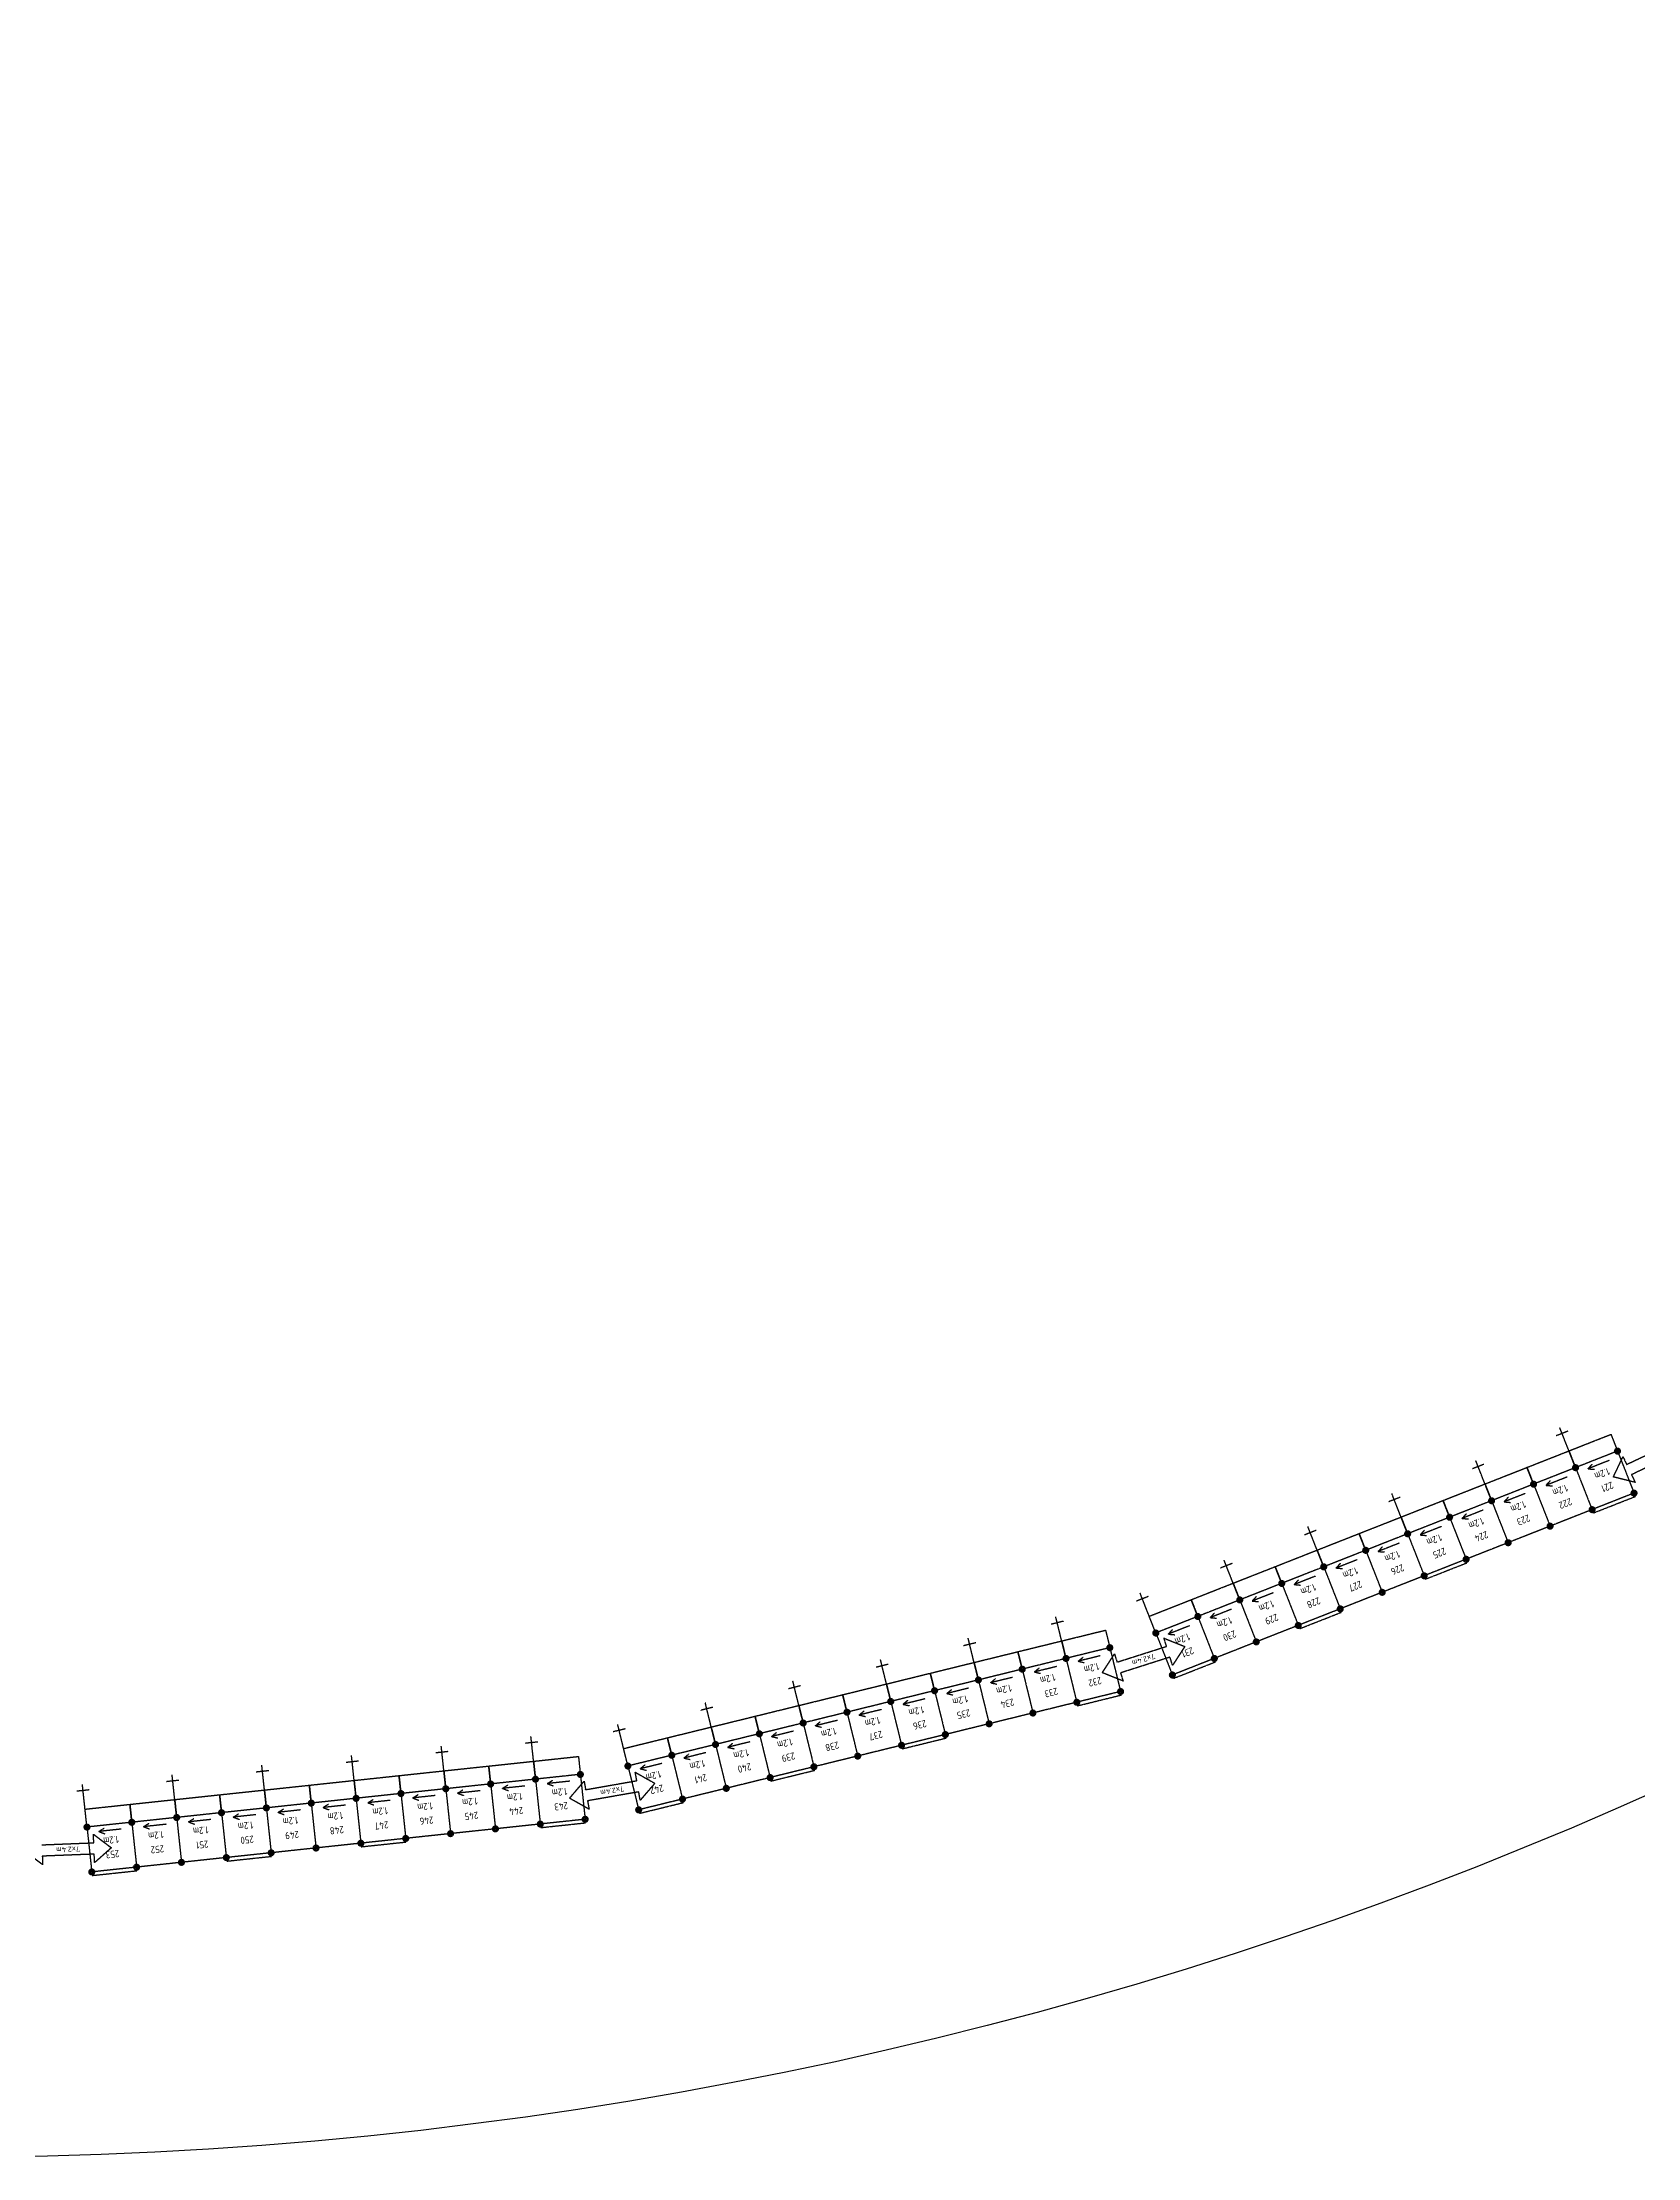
# Model space of a CAD drawing. Header units: millimetres. Extents: x -104667 to 131446, y -104429 to 134339.
# Drawn here: x 16291 to 61209, y -104429 to -44898 of the extents above; entities that cross this region are included whole.
import ezdxf
from ezdxf.enums import TextEntityAlignment as Align

# ---------------------------------------------------------------- set-up
doc = ezdxf.new("R2010")
doc.units = ezdxf.units.MM
doc.linetypes.add('KwikScaf_DASHED', pattern=[3.75, 2.5, -1.25])
doc.linetypes.add('KwikScaf_Line', pattern=[1, 1, 0])
doc.layers.get('0').update_dxf_attribs({"linetype": 'CONTINUOUS'})
doc.layers.add('KwikScaf Schematic', color=7, linetype='CONTINUOUS')
doc.styles.add('KwikScaf ISO', font='isocp.shx')

msp = doc.modelspace()

# ---------------------------------------------------------------- linework, layer by layer
msp.add_circle((13389, 13628), 118057)
at = {"layer": 'KwikScaf Schematic', "color": 1, "linetype": 'KwikScaf_Line'}
for p, q in [((59273, -84537), (59016, -83886)), ((59243, -83985), (58918, -84113)), ((59273, -84537), (60455, -84072)), ((60455, -84072), (60641, -84545)), ((56880, -84916), (56554, -85044)), ((56909, -85468), (56653, -84817)), ((56909, -85468), (58091, -85003)), ((58091, -85003), (59273, -84537)), ((58277, -85475), (58091, -85003)), ((58091, -85003), (58277, -85475)), ((59459, -85010), (58277, -85475)), ((59459, -85010), (59273, -84537)), ((59273, -84537), (59459, -85010)), ((60641, -84545), (59459, -85010)), ((59459, -85010), (59924, -86192)), ((60403, -84809), (59813, -85042)), ((59813, -85042), (59931, -84909)), ((59813, -85042), (59989, -85057)), ((60641, -84545), (61106, -85726)), ((55728, -85933), (56909, -85468)), ((57096, -85941), (56909, -85468)), ((56909, -85468), (57096, -85941)), ((58277, -85475), (57096, -85941)), ((58277, -85475), (58743, -86657)), ((59222, -85274), (58631, -85507)), ((58631, -85507), (58749, -85375)), ((58631, -85507), (58808, -85523)), ((54517, -85846), (54191, -85974)), ((54546, -86399), (54290, -85747)), ((54546, -86399), (55728, -85933)), ((55914, -86406), (55728, -85933)), ((55728, -85933), (55914, -86406)), ((57096, -85941), (55914, -86406)), ((56858, -86205), (56268, -86438)), ((56268, -86438), (56386, -86305)), ((57096, -85941), (57561, -87122)), ((58040, -85740), (57449, -85972)), ((57449, -85972), (57568, -85840)), ((57449, -85972), (57626, -85988)), ((59924, -86192), (58743, -86657)), ((61106, -85726), (59924, -86192)), ((52153, -86777), (51828, -86905)), ((52183, -87329), (51926, -86678)), ((52183, -87329), (53364, -86864)), ((53364, -86864), (54546, -86399)), ((53551, -87337), (53364, -86864)), ((53364, -86864), (53551, -87337)), ((54732, -86871), (53551, -87337)), ((54732, -86871), (54546, -86399)), ((54546, -86399), (54732, -86871)), ((55914, -86406), (54732, -86871)), ((54732, -86871), (55198, -88053)), ((55677, -86670), (55086, -86903)), ((55086, -86903), (55204, -86771)), ((55086, -86903), (55263, -86919)), ((55914, -86406), (56379, -87588)), ((56268, -86438), (56444, -86453)), ((58743, -86657), (57561, -87122)), ((51001, -87795), (52183, -87329)), ((52369, -87802), (52183, -87329)), ((52183, -87329), (52369, -87802)), ((53551, -87337), (52369, -87802)), ((53551, -87337), (54016, -88518)), ((54495, -87136), (53904, -87368)), ((53904, -87368), (54023, -87236)), ((53904, -87368), (54081, -87384)), ((57561, -87122), (56379, -87588)), ((49790, -87708), (49464, -87836)), ((49819, -88260), (49563, -87609)), ((49819, -88260), (51001, -87795)), ((51187, -88267), (51001, -87795)), ((51001, -87795), (51187, -88267)), ((52369, -87802), (51187, -88267)), ((52132, -88066), (51541, -88299)), ((52369, -87802), (52834, -88984)), ((53313, -87601), (52722, -87834)), ((52722, -87834), (52841, -87702)), ((52722, -87834), (52899, -87849)), ((55198, -88053), (54016, -88518)), ((56379, -87588), (55198, -88053)), ((47427, -88638), (47101, -88766)), ((47456, -89191), (47200, -88540)), ((48638, -88725), (49819, -88260)), ((50006, -88733), (49819, -88260)), ((49819, -88260), (50006, -88733)), ((51187, -88267), (50006, -88733)), ((50950, -88532), (50359, -88764)), ((50359, -88764), (50478, -88632)), ((51187, -88267), (51653, -89449)), ((51541, -88299), (51659, -88167)), ((51541, -88299), (51718, -88315)), ((54016, -88518), (52834, -88984)), ((44992, -89886), (44825, -89206)), ((47456, -89191), (48638, -88725)), ((47642, -89663), (47456, -89191)), ((48824, -89198), (47642, -89663)), ((48824, -89198), (48638, -88725)), ((48638, -88725), (48824, -89198)), ((50006, -88733), (48824, -89198)), ((48824, -89198), (49289, -90380)), ((49768, -88997), (49177, -89230)), ((49177, -89230), (49296, -89098)), ((49177, -89230), (49354, -89245)), ((50006, -88733), (50471, -89914)), ((50359, -88764), (50536, -88780)), ((52834, -88984), (51653, -89449)), ((42525, -90491), (42359, -89811)), ((43759, -90188), (44992, -89886)), ((45037, -89334), (44697, -89418)), ((44992, -89886), (46226, -89583)), ((45113, -90379), (44992, -89886)), ((44992, -89886), (45113, -90379)), ((46226, -89583), (46347, -90076)), ((47642, -89663), (48108, -90845)), ((48587, -89462), (47996, -89695)), ((47996, -89695), (48114, -89563)), ((47996, -89695), (48173, -89711)), ((51653, -89449), (50471, -89914)), ((40059, -91097), (39892, -90417)), ((42570, -89940), (42230, -90023)), ((42525, -90491), (43759, -90188)), ((43880, -90682), (43759, -90188)), ((43759, -90188), (43880, -90682)), ((45113, -90379), (43880, -90682)), ((46347, -90076), (45113, -90379)), ((45113, -90379), (45416, -91612)), ((46076, -90306), (45460, -90457)), ((45460, -90457), (45595, -90343)), ((45460, -90457), (45633, -90497)), ((46347, -90076), (46649, -91310)), ((49289, -90380), (48108, -90845)), ((50471, -89914), (49289, -90380)), ((37592, -91702), (37425, -91023)), ((40103, -90545), (39764, -90629)), ((40059, -91097), (41292, -90794)), ((41292, -90794), (42525, -90491)), ((41413, -91287), (41292, -90794)), ((41292, -90794), (41413, -91287)), ((42647, -90985), (41413, -91287)), ((42647, -90985), (42525, -90491)), ((42525, -90491), (42647, -90985)), ((43880, -90682), (42647, -90985)), ((42647, -90985), (42949, -92218)), ((43609, -90912), (42993, -91063)), ((42993, -91063), (43128, -90948)), ((42993, -91063), (43166, -91102)), ((43880, -90682), (44183, -91915)), ((44843, -90609), (44226, -90760)), ((44226, -90760), (44361, -90645)), ((44226, -90760), (44399, -90800)), ((35125, -92308), (34958, -91628)), ((37637, -91151), (37297, -91234)), ((37592, -91702), (38825, -91400)), ((38825, -91400), (40059, -91097)), ((38946, -91893), (38825, -91400)), ((38825, -91400), (38946, -91893)), ((40180, -91590), (38946, -91893)), ((40180, -91590), (40059, -91097)), ((40059, -91097), (40180, -91590)), ((41413, -91287), (40180, -91590)), ((40180, -91590), (40483, -92824)), ((41143, -91517), (40526, -91669)), ((40526, -91669), (40661, -91554)), ((40526, -91669), (40699, -91708)), ((41413, -91287), (41716, -92521)), ((42376, -91214), (41759, -91366)), ((41759, -91366), (41895, -91251)), ((41759, -91366), (41932, -91405)), ((45416, -91612), (44183, -91915)), ((46649, -91310), (45416, -91612)), ((32658, -92914), (32492, -92234)), ((35170, -91756), (34830, -91840)), ((35125, -92308), (36359, -92005)), ((36359, -92005), (37592, -91702)), ((36480, -92499), (36359, -92005)), ((36359, -92005), (36480, -92499)), ((37713, -92196), (36480, -92499)), ((37713, -92196), (37592, -91702)), ((37592, -91702), (37713, -92196)), ((38946, -91893), (37713, -92196)), ((37713, -92196), (38016, -93429)), ((38676, -92123), (38059, -92274)), ((38059, -92274), (38194, -92159)), ((38946, -91893), (39249, -93126)), ((39909, -91820), (39293, -91971)), ((39293, -91971), (39428, -91856)), ((39293, -91971), (39466, -92011)), ((42949, -92218), (41716, -92521)), ((44183, -91915), (42949, -92218)), ((27598, -93541), (27524, -92845)), ((30242, -92731), (29894, -92768)), ((30124, -93272), (30049, -92576)), ((32703, -92362), (32363, -92445)), ((32658, -92914), (33892, -92611)), ((33892, -92611), (35125, -92308)), ((34013, -93104), (33892, -92611)), ((33892, -92611), (34013, -93104)), ((35246, -92801), (34013, -93104)), ((35246, -92801), (35125, -92308)), ((35125, -92308), (35246, -92801)), ((36480, -92499), (35246, -92801)), ((35246, -92801), (35549, -94035)), ((36209, -92728), (35592, -92880)), ((35592, -92880), (35728, -92765)), ((36480, -92499), (36782, -93732)), ((37443, -92426), (36826, -92577)), ((36826, -92577), (36961, -92462)), ((36826, -92577), (36999, -92616)), ((38059, -92274), (38232, -92313)), ((40483, -92824), (39249, -93126)), ((41716, -92521), (40483, -92824)), ((22547, -94081), (22472, -93385)), ((25191, -93270), (24843, -93308)), ((25072, -93811), (24998, -93115)), ((27716, -93001), (27368, -93038)), ((27598, -93541), (28861, -93407)), ((28861, -93407), (30124, -93272)), ((28915, -93912), (28861, -93407)), ((28861, -93407), (28915, -93912)), ((30124, -93272), (31387, -93137)), ((30178, -93777), (30124, -93272)), ((30124, -93272), (30178, -93777)), ((31387, -93137), (31440, -93642)), ((32780, -93407), (32658, -92914)), ((34013, -93104), (32780, -93407)), ((32780, -93407), (33082, -94640)), ((33742, -93334), (33126, -93485)), ((33126, -93485), (33261, -93370)), ((34013, -93104), (34316, -94337)), ((34976, -93031), (34359, -93183)), ((34359, -93183), (34494, -93068)), ((34359, -93183), (34532, -93222)), ((35592, -92880), (35766, -92919)), ((38016, -93429), (36782, -93732)), ((39249, -93126), (38016, -93429)), ((17495, -94620), (17421, -93924)), ((20139, -93810), (19791, -93847)), ((20021, -94350), (19947, -93654)), ((22665, -93540), (22317, -93577)), ((22547, -94081), (23810, -93946)), ((23810, -93946), (25072, -93811)), ((23863, -94451), (23810, -93946)), ((23810, -93946), (23863, -94451)), ((25072, -93811), (26335, -93676)), ((25126, -94316), (25072, -93811)), ((25072, -93811), (25126, -94316)), ((26335, -93676), (27598, -93541)), ((26389, -94181), (26335, -93676)), ((26335, -93676), (26389, -94181)), ((27652, -94047), (26389, -94181)), ((27652, -94047), (27598, -93541)), ((27598, -93541), (27652, -94047)), ((28915, -93912), (27652, -94047)), ((27652, -94047), (27787, -95309)), ((30178, -93777), (28915, -93912)), ((28915, -93912), (29050, -95175)), ((29247, -94036), (29397, -93940)), ((29879, -93969), (29247, -94036)), ((29247, -94036), (29414, -94098)), ((31440, -93642), (30178, -93777)), ((30178, -93777), (30312, -95040)), ((30510, -93901), (30660, -93805)), ((31142, -93834), (30510, -93901)), ((30510, -93901), (30676, -93963)), ((31440, -93642), (31575, -94905)), ((33126, -93485), (33299, -93525)), ((35549, -94035), (34316, -94337)), ((36782, -93732), (35549, -94035)), ((17614, -94079), (17266, -94116)), ((17495, -94620), (18758, -94485)), ((17549, -95125), (17495, -94620)), ((18758, -94485), (20021, -94350)), ((18812, -94990), (18758, -94485)), ((18758, -94485), (18812, -94990)), ((20021, -94350), (21284, -94215)), ((20075, -94855), (20021, -94350)), ((20021, -94350), (20075, -94855)), ((21284, -94215), (22547, -94081)), ((21338, -94720), (21284, -94215)), ((21284, -94215), (21338, -94720)), ((22601, -94586), (21338, -94720)), ((22601, -94586), (22547, -94081)), ((22547, -94081), (22601, -94586)), ((23863, -94451), (22601, -94586)), ((22601, -94586), (22735, -95849)), ((22933, -94710), (23083, -94614)), ((23565, -94642), (22933, -94710)), ((25126, -94316), (23863, -94451)), ((23863, -94451), (23998, -95714)), ((24196, -94575), (24345, -94479)), ((24827, -94508), (24196, -94575)), ((24196, -94575), (24362, -94637)), ((26389, -94181), (25126, -94316)), ((25126, -94316), (25261, -95579)), ((25459, -94440), (25608, -94345)), ((26090, -94373), (25459, -94440)), ((25459, -94440), (25625, -94502)), ((26389, -94181), (26524, -95444)), ((26722, -94306), (26871, -94210)), ((27353, -94238), (26722, -94306)), ((26722, -94306), (26888, -94368)), ((27985, -94171), (28134, -94075)), ((28616, -94103), (27985, -94171)), ((27985, -94171), (28151, -94233)), ((34316, -94337), (33082, -94640)), ((18812, -94990), (17549, -95125)), ((17549, -95125), (17684, -96388)), ((17882, -95249), (18031, -95153)), ((18513, -95182), (17882, -95249)), ((17882, -95249), (18048, -95311)), ((20075, -94855), (18812, -94990)), ((18812, -94990), (18947, -96253)), ((19145, -95114), (19294, -95018)), ((19776, -95047), (19145, -95114)), ((19145, -95114), (19311, -95176)), ((21338, -94720), (20075, -94855)), ((20075, -94855), (20210, -96118)), ((20408, -94979), (20557, -94884)), ((21039, -94912), (20408, -94979)), ((20408, -94979), (20574, -95041)), ((21338, -94720), (21473, -95983)), ((21670, -94845), (21820, -94749)), ((22302, -94777), (21670, -94845)), ((21670, -94845), (21837, -94907)), ((22933, -94710), (23099, -94772)), ((29050, -95175), (27787, -95309)), ((30312, -95040), (29050, -95175)), ((31575, -94905), (30312, -95040)), ((23998, -95714), (22735, -95849)), ((25261, -95579), (23998, -95714)), ((26524, -95444), (25261, -95579)), ((27787, -95309), (26524, -95444)), ((18947, -96253), (17684, -96388)), ((20210, -96118), (18947, -96253)), ((21473, -95983), (20210, -96118)), ((22735, -95849), (21473, -95983))]:
    msp.add_line(p, q, dxfattribs=at)
at = {"layer": 'KwikScaf Schematic', "color": 3, "linetype": 'KwikScaf_Line'}
for p, q in [((60897, -84919), (62219, -84293)), ((60524, -85273), (60794, -84703)), ((60794, -84703), (60897, -84919)), ((62356, -84582), (61034, -85209)), ((61137, -85425), (60524, -85273)), ((61034, -85209), (61137, -85425)), ((47944, -90038), (47872, -89809)), ((47872, -89809), (48458, -90042)), ((46134, -90782), (46478, -90253)), ((46478, -90253), (46550, -90482)), ((46550, -90482), (47944, -90038)), ((48041, -90343), (46647, -90787)), ((48114, -90572), (48041, -90343)), ((48458, -90042), (48114, -90572)), ((46720, -91015), (46134, -90782)), ((46647, -90787), (46720, -91015)), ((31135, -94313), (31546, -93835)), ((31546, -93835), (31588, -94072)), ((31588, -94072), (33029, -93818)), ((33029, -93818), (32987, -93582)), ((32987, -93582), (33537, -93892)), ((33537, -93892), (33126, -94370)), ((31685, -94623), (31135, -94313)), ((33084, -94134), (31643, -94387)), ((31643, -94387), (31685, -94623)), ((33126, -94370), (33084, -94134)), ((16301, -96183), (15798, -95803)), ((16279, -95624), (17741, -95566)), ((17741, -95566), (17732, -95326)), ((17732, -95326), (18235, -95707)), ((18235, -95707), (17763, -96126)), ((17754, -95886), (16292, -95943)), ((16292, -95943), (16301, -96183)), ((17763, -96126), (17754, -95886))]:
    msp.add_line(p, q, dxfattribs=at)
at = {"layer": 'KwikScaf Schematic', "color": 1, "linetype": 'KwikScaf_DASHED'}
for p, q in [((59961, -86285), (61143, -85820)), ((55234, -88146), (56416, -87681)), ((51689, -89542), (52871, -89077)), ((48144, -90938), (49326, -90473)), ((45440, -91710), (46673, -91407)), ((40506, -92921), (41740, -92618)), ((36806, -93829), (38040, -93526)), ((33106, -94737), (34340, -94435)), ((30323, -95139), (31586, -95005)), ((25272, -95678), (26535, -95544)), ((17695, -96487), (18958, -96352)), ((21483, -96083), (22746, -95948))]:
    msp.add_line(p, q, dxfattribs=at)
at = {"layer": 'KwikScaf Schematic', "color": 1, "linetype": 'KwikScaf_Line', "const_width": 100}
for points in [[(60659, -84591, -0.198912), (60621, -84591, -0.198912), (60594, -84563, -0.198912), (60595, -84525, -0.198912), (60622, -84498, -0.198912), (60661, -84499, -0.198912), (60687, -84526, -0.198912), (60686, -84565, -0.198912)], [(59477, -85057, -0.198912), (59439, -85056, -0.198912), (59412, -85028, -0.198912), (59413, -84990, -0.198912), (59441, -84964, -0.198912), (59479, -84964, -0.198912), (59505, -84992, -0.198912), (59505, -85030, -0.198912)], [(59477, -85057, -0.198912), (59439, -85056, -0.198912), (59412, -85028, -0.198912), (59413, -84990, -0.198912), (59441, -84964, -0.198912), (59479, -84964, -0.198912), (59505, -84992, -0.198912), (59505, -85030, -0.198912)], [(58296, -85522, -0.198912), (58257, -85521, -0.198912), (58231, -85494, -0.198912), (58231, -85456, -0.198912), (58259, -85429, -0.198912), (58297, -85430, -0.198912), (58324, -85457, -0.198912), (58323, -85495, -0.198912)], [(58296, -85522, -0.198912), (58257, -85521, -0.198912), (58231, -85494, -0.198912), (58231, -85456, -0.198912), (58259, -85429, -0.198912), (58297, -85430, -0.198912), (58324, -85457, -0.198912), (58323, -85495, -0.198912)], [(61124, -85773, -0.198912), (61086, -85772, -0.198912), (61059, -85745, -0.198912), (61060, -85707, -0.198912), (61088, -85680, -0.198912), (61126, -85681, -0.198912), (61153, -85708, -0.198912), (61152, -85746, -0.198912)], [(55932, -86453, -0.198912), (55894, -86452, -0.198912), (55867, -86424, -0.198912), (55868, -86386, -0.198912), (55896, -86360, -0.198912), (55934, -86360, -0.198912), (55960, -86388, -0.198912), (55960, -86426, -0.198912)], [(55932, -86453, -0.198912), (55894, -86452, -0.198912), (55867, -86424, -0.198912), (55868, -86386, -0.198912), (55896, -86360, -0.198912), (55934, -86360, -0.198912), (55960, -86388, -0.198912), (55960, -86426, -0.198912)], [(57114, -85987, -0.198912), (57076, -85987, -0.198912), (57049, -85959, -0.198912), (57050, -85921, -0.198912), (57077, -85894, -0.198912), (57116, -85895, -0.198912), (57142, -85922, -0.198912), (57141, -85961, -0.198912)], [(57114, -85987, -0.198912), (57076, -85987, -0.198912), (57049, -85959, -0.198912), (57050, -85921, -0.198912), (57077, -85894, -0.198912), (57116, -85895, -0.198912), (57142, -85922, -0.198912), (57141, -85961, -0.198912)], [(59943, -86238, -0.198912), (59904, -86238, -0.198912), (59878, -86210, -0.198912), (59878, -86172, -0.198912), (59906, -86145, -0.198912), (59944, -86146, -0.198912), (59971, -86173, -0.198912), (59970, -86212, -0.198912)], [(59943, -86238, -0.198912), (59904, -86238, -0.198912), (59878, -86210, -0.198912), (59878, -86172, -0.198912), (59906, -86145, -0.198912), (59944, -86146, -0.198912), (59971, -86173, -0.198912), (59970, -86212, -0.198912)], [(54751, -86918, -0.198912), (54712, -86917, -0.198912), (54686, -86890, -0.198912), (54686, -86852, -0.198912), (54714, -86825, -0.198912), (54752, -86826, -0.198912), (54779, -86853, -0.198912), (54778, -86891, -0.198912)], [(54751, -86918, -0.198912), (54712, -86917, -0.198912), (54686, -86890, -0.198912), (54686, -86852, -0.198912), (54714, -86825, -0.198912), (54752, -86826, -0.198912), (54779, -86853, -0.198912), (54778, -86891, -0.198912)], [(58761, -86704, -0.198912), (58723, -86703, -0.198912), (58696, -86675, -0.198912), (58697, -86637, -0.198912), (58724, -86611, -0.198912), (58763, -86611, -0.198912), (58789, -86639, -0.198912), (58788, -86677, -0.198912)], [(58761, -86704, -0.198912), (58723, -86703, -0.198912), (58696, -86675, -0.198912), (58697, -86637, -0.198912), (58724, -86611, -0.198912), (58763, -86611, -0.198912), (58789, -86639, -0.198912), (58788, -86677, -0.198912)], [(53569, -87383, -0.198912), (53531, -87383, -0.198912), (53504, -87355, -0.198912), (53505, -87317, -0.198912), (53532, -87290, -0.198912), (53571, -87291, -0.198912), (53597, -87318, -0.198912), (53596, -87357, -0.198912)], [(53569, -87383, -0.198912), (53531, -87383, -0.198912), (53504, -87355, -0.198912), (53505, -87317, -0.198912), (53532, -87290, -0.198912), (53571, -87291, -0.198912), (53597, -87318, -0.198912), (53596, -87357, -0.198912)], [(56398, -87634, -0.198912), (56359, -87634, -0.198912), (56333, -87606, -0.198912), (56333, -87568, -0.198912), (56361, -87541, -0.198912), (56399, -87542, -0.198912), (56426, -87569, -0.198912), (56425, -87608, -0.198912)], [(56398, -87634, -0.198912), (56359, -87634, -0.198912), (56333, -87606, -0.198912), (56333, -87568, -0.198912), (56361, -87541, -0.198912), (56399, -87542, -0.198912), (56426, -87569, -0.198912), (56425, -87608, -0.198912)], [(57579, -87169, -0.198912), (57541, -87168, -0.198912), (57514, -87141, -0.198912), (57515, -87103, -0.198912), (57543, -87076, -0.198912), (57581, -87077, -0.198912), (57607, -87104, -0.198912), (57607, -87142, -0.198912)], [(57579, -87169, -0.198912), (57541, -87168, -0.198912), (57514, -87141, -0.198912), (57515, -87103, -0.198912), (57543, -87076, -0.198912), (57581, -87077, -0.198912), (57607, -87104, -0.198912), (57607, -87142, -0.198912)], [(52387, -87849, -0.198912), (52349, -87848, -0.198912), (52322, -87820, -0.198912), (52323, -87782, -0.198912), (52351, -87756, -0.198912), (52389, -87756, -0.198912), (52415, -87784, -0.198912), (52415, -87822, -0.198912)], [(52387, -87849, -0.198912), (52349, -87848, -0.198912), (52322, -87820, -0.198912), (52323, -87782, -0.198912), (52351, -87756, -0.198912), (52389, -87756, -0.198912), (52415, -87784, -0.198912), (52415, -87822, -0.198912)], [(55216, -88100, -0.198912), (55178, -88099, -0.198912), (55151, -88071, -0.198912), (55152, -88033, -0.198912), (55179, -88007, -0.198912), (55218, -88007, -0.198912), (55244, -88035, -0.198912), (55243, -88073, -0.198912)], [(55216, -88100, -0.198912), (55178, -88099, -0.198912), (55151, -88071, -0.198912), (55152, -88033, -0.198912), (55179, -88007, -0.198912), (55218, -88007, -0.198912), (55244, -88035, -0.198912), (55243, -88073, -0.198912)], [(50024, -88779, -0.198912), (49986, -88779, -0.198912), (49959, -88751, -0.198912), (49960, -88713, -0.198912), (49987, -88686, -0.198912), (50025, -88687, -0.198912), (50052, -88715, -0.198912), (50051, -88753, -0.198912)], [(50024, -88779, -0.198912), (49986, -88779, -0.198912), (49959, -88751, -0.198912), (49960, -88713, -0.198912), (49987, -88686, -0.198912), (50025, -88687, -0.198912), (50052, -88715, -0.198912), (50051, -88753, -0.198912)], [(51206, -88314, -0.198912), (51167, -88313, -0.198912), (51141, -88286, -0.198912), (51141, -88248, -0.198912), (51169, -88221, -0.198912), (51207, -88222, -0.198912), (51234, -88249, -0.198912), (51233, -88287, -0.198912)], [(51206, -88314, -0.198912), (51167, -88313, -0.198912), (51141, -88286, -0.198912), (51141, -88248, -0.198912), (51169, -88221, -0.198912), (51207, -88222, -0.198912), (51234, -88249, -0.198912), (51233, -88287, -0.198912)], [(54034, -88565, -0.198912), (53996, -88564, -0.198912), (53969, -88537, -0.198912), (53970, -88499, -0.198912), (53998, -88472, -0.198912), (54036, -88473, -0.198912), (54062, -88500, -0.198912), (54062, -88538, -0.198912)], [(54034, -88565, -0.198912), (53996, -88564, -0.198912), (53969, -88537, -0.198912), (53970, -88499, -0.198912), (53998, -88472, -0.198912), (54036, -88473, -0.198912), (54062, -88500, -0.198912), (54062, -88538, -0.198912)], [(48842, -89245, -0.198912), (48804, -89244, -0.198912), (48777, -89216, -0.198912), (48778, -89178, -0.198912), (48806, -89152, -0.198912), (48844, -89152, -0.198912), (48870, -89180, -0.198912), (48870, -89218, -0.198912)], [(48842, -89245, -0.198912), (48804, -89244, -0.198912), (48777, -89216, -0.198912), (48778, -89178, -0.198912), (48806, -89152, -0.198912), (48844, -89152, -0.198912), (48870, -89180, -0.198912), (48870, -89218, -0.198912)], [(52853, -89030, -0.198912), (52814, -89030, -0.198912), (52788, -89002, -0.198912), (52788, -88964, -0.198912), (52816, -88937, -0.198912), (52854, -88938, -0.198912), (52881, -88966, -0.198912), (52880, -89004, -0.198912)], [(52853, -89030, -0.198912), (52814, -89030, -0.198912), (52788, -89002, -0.198912), (52788, -88964, -0.198912), (52816, -88937, -0.198912), (52854, -88938, -0.198912), (52881, -88966, -0.198912), (52880, -89004, -0.198912)], [(47661, -89710, -0.198912), (47622, -89709, -0.198912), (47596, -89682, -0.198912), (47596, -89644, -0.198912), (47624, -89617, -0.198912), (47662, -89618, -0.198912), (47689, -89645, -0.198912), (47688, -89683, -0.198912)], [(50489, -89961, -0.198912), (50451, -89960, -0.198912), (50424, -89933, -0.198912), (50425, -89895, -0.198912), (50453, -89868, -0.198912), (50491, -89869, -0.198912), (50517, -89896, -0.198912), (50517, -89934, -0.198912)], [(50489, -89961, -0.198912), (50451, -89960, -0.198912), (50424, -89933, -0.198912), (50425, -89895, -0.198912), (50453, -89868, -0.198912), (50491, -89869, -0.198912), (50517, -89896, -0.198912), (50517, -89934, -0.198912)], [(51671, -89496, -0.198912), (51633, -89495, -0.198912), (51606, -89467, -0.198912), (51607, -89429, -0.198912), (51634, -89403, -0.198912), (51672, -89403, -0.198912), (51699, -89431, -0.198912), (51698, -89469, -0.198912)], [(51671, -89496, -0.198912), (51633, -89495, -0.198912), (51606, -89467, -0.198912), (51607, -89429, -0.198912), (51634, -89403, -0.198912), (51672, -89403, -0.198912), (51699, -89431, -0.198912), (51698, -89469, -0.198912)], [(45125, -90428, -0.198912), (45087, -90422, -0.198912), (45065, -90391, -0.198912), (45071, -90353, -0.198912), (45101, -90330, -0.198912), (45139, -90336, -0.198912), (45162, -90367, -0.198912), (45156, -90405, -0.198912)], [(45125, -90428, -0.198912), (45087, -90422, -0.198912), (45065, -90391, -0.198912), (45071, -90353, -0.198912), (45101, -90330, -0.198912), (45139, -90336, -0.198912), (45162, -90367, -0.198912), (45156, -90405, -0.198912)], [(46359, -90125, -0.198912), (46321, -90119, -0.198912), (46298, -90088, -0.198912), (46304, -90050, -0.198912), (46335, -90028, -0.198912), (46373, -90033, -0.198912), (46395, -90064, -0.198912), (46389, -90102, -0.198912)], [(49308, -90426, -0.198912), (49269, -90426, -0.198912), (49243, -90398, -0.198912), (49243, -90360, -0.198912), (49271, -90333, -0.198912), (49309, -90334, -0.198912), (49336, -90362, -0.198912), (49335, -90400, -0.198912)], [(49308, -90426, -0.198912), (49269, -90426, -0.198912), (49243, -90398, -0.198912), (49243, -90360, -0.198912), (49271, -90333, -0.198912), (49309, -90334, -0.198912), (49336, -90362, -0.198912), (49335, -90400, -0.198912)], [(42658, -91033, -0.198912), (42621, -91027, -0.198912), (42598, -90997, -0.198912), (42604, -90959, -0.198912), (42635, -90936, -0.198912), (42672, -90942, -0.198912), (42695, -90973, -0.198912), (42689, -91010, -0.198912)], [(42658, -91033, -0.198912), (42621, -91027, -0.198912), (42598, -90997, -0.198912), (42604, -90959, -0.198912), (42635, -90936, -0.198912), (42672, -90942, -0.198912), (42695, -90973, -0.198912), (42689, -91010, -0.198912)], [(43892, -90730, -0.198912), (43854, -90725, -0.198912), (43831, -90694, -0.198912), (43837, -90656, -0.198912), (43868, -90633, -0.198912), (43906, -90639, -0.198912), (43929, -90670, -0.198912), (43923, -90708, -0.198912)], [(43892, -90730, -0.198912), (43854, -90725, -0.198912), (43831, -90694, -0.198912), (43837, -90656, -0.198912), (43868, -90633, -0.198912), (43906, -90639, -0.198912), (43929, -90670, -0.198912), (43923, -90708, -0.198912)], [(48126, -90892, -0.198912), (48088, -90891, -0.198912), (48061, -90863, -0.198912), (48062, -90825, -0.198912), (48089, -90799, -0.198912), (48127, -90799, -0.198912), (48154, -90827, -0.198912), (48153, -90865, -0.198912)], [(40192, -91639, -0.198912), (40154, -91633, -0.198912), (40131, -91602, -0.198912), (40137, -91564, -0.198912), (40168, -91542, -0.198912), (40206, -91547, -0.198912), (40228, -91578, -0.198912), (40223, -91616, -0.198912)], [(40192, -91639, -0.198912), (40154, -91633, -0.198912), (40131, -91602, -0.198912), (40137, -91564, -0.198912), (40168, -91542, -0.198912), (40206, -91547, -0.198912), (40228, -91578, -0.198912), (40223, -91616, -0.198912)], [(41425, -91336, -0.198912), (41387, -91330, -0.198912), (41365, -91299, -0.198912), (41370, -91261, -0.198912), (41401, -91239, -0.198912), (41439, -91245, -0.198912), (41462, -91275, -0.198912), (41456, -91313, -0.198912)], [(41425, -91336, -0.198912), (41387, -91330, -0.198912), (41365, -91299, -0.198912), (41370, -91261, -0.198912), (41401, -91239, -0.198912), (41439, -91245, -0.198912), (41462, -91275, -0.198912), (41456, -91313, -0.198912)], [(45428, -91661, -0.198912), (45390, -91655, -0.198912), (45368, -91624, -0.198912), (45373, -91586, -0.198912), (45404, -91564, -0.198912), (45442, -91570, -0.198912), (45465, -91600, -0.198912), (45459, -91638, -0.198912)], [(45428, -91661, -0.198912), (45390, -91655, -0.198912), (45368, -91624, -0.198912), (45373, -91586, -0.198912), (45404, -91564, -0.198912), (45442, -91570, -0.198912), (45465, -91600, -0.198912), (45459, -91638, -0.198912)], [(46661, -91358, -0.198912), (46624, -91352, -0.198912), (46601, -91322, -0.198912), (46607, -91284, -0.198912), (46638, -91261, -0.198912), (46675, -91267, -0.198912), (46698, -91298, -0.198912), (46692, -91336, -0.198912)], [(37725, -92244, -0.198912), (37687, -92238, -0.198912), (37664, -92208, -0.198912), (37670, -92170, -0.198912), (37701, -92147, -0.198912), (37739, -92153, -0.198912), (37762, -92184, -0.198912), (37756, -92222, -0.198912)], [(37725, -92244, -0.198912), (37687, -92238, -0.198912), (37664, -92208, -0.198912), (37670, -92170, -0.198912), (37701, -92147, -0.198912), (37739, -92153, -0.198912), (37762, -92184, -0.198912), (37756, -92222, -0.198912)], [(38958, -91942, -0.198912), (38921, -91936, -0.198912), (38898, -91905, -0.198912), (38904, -91867, -0.198912), (38935, -91844, -0.198912), (38972, -91850, -0.198912), (38995, -91881, -0.198912), (38989, -91919, -0.198912)], [(38958, -91942, -0.198912), (38921, -91936, -0.198912), (38898, -91905, -0.198912), (38904, -91867, -0.198912), (38935, -91844, -0.198912), (38972, -91850, -0.198912), (38995, -91881, -0.198912), (38989, -91919, -0.198912)], [(42961, -92267, -0.198912), (42923, -92261, -0.198912), (42901, -92230, -0.198912), (42907, -92192, -0.198912), (42937, -92169, -0.198912), (42975, -92175, -0.198912), (42998, -92206, -0.198912), (42992, -92244, -0.198912)], [(42961, -92267, -0.198912), (42923, -92261, -0.198912), (42901, -92230, -0.198912), (42907, -92192, -0.198912), (42937, -92169, -0.198912), (42975, -92175, -0.198912), (42998, -92206, -0.198912), (42992, -92244, -0.198912)], [(44195, -91964, -0.198912), (44157, -91958, -0.198912), (44134, -91927, -0.198912), (44140, -91889, -0.198912), (44171, -91867, -0.198912), (44209, -91872, -0.198912), (44231, -91903, -0.198912), (44225, -91941, -0.198912)], [(44195, -91964, -0.198912), (44157, -91958, -0.198912), (44134, -91927, -0.198912), (44140, -91889, -0.198912), (44171, -91867, -0.198912), (44209, -91872, -0.198912), (44231, -91903, -0.198912), (44225, -91941, -0.198912)], [(35258, -92850, -0.198912), (35220, -92844, -0.198912), (35198, -92813, -0.198912), (35204, -92775, -0.198912), (35234, -92753, -0.198912), (35272, -92759, -0.198912), (35295, -92789, -0.198912), (35289, -92827, -0.198912)], [(35258, -92850, -0.198912), (35220, -92844, -0.198912), (35198, -92813, -0.198912), (35204, -92775, -0.198912), (35234, -92753, -0.198912), (35272, -92759, -0.198912), (35295, -92789, -0.198912), (35289, -92827, -0.198912)], [(36492, -92547, -0.198912), (36454, -92541, -0.198912), (36431, -92510, -0.198912), (36437, -92473, -0.198912), (36468, -92450, -0.198912), (36506, -92456, -0.198912), (36528, -92487, -0.198912), (36522, -92524, -0.198912)], [(36492, -92547, -0.198912), (36454, -92541, -0.198912), (36431, -92510, -0.198912), (36437, -92473, -0.198912), (36468, -92450, -0.198912), (36506, -92456, -0.198912), (36528, -92487, -0.198912), (36522, -92524, -0.198912)], [(40495, -92872, -0.198912), (40457, -92866, -0.198912), (40434, -92835, -0.198912), (40440, -92798, -0.198912), (40471, -92775, -0.198912), (40509, -92781, -0.198912), (40531, -92812, -0.198912), (40525, -92849, -0.198912)], [(40495, -92872, -0.198912), (40457, -92866, -0.198912), (40434, -92835, -0.198912), (40440, -92798, -0.198912), (40471, -92775, -0.198912), (40509, -92781, -0.198912), (40531, -92812, -0.198912), (40525, -92849, -0.198912)], [(41728, -92569, -0.198912), (41690, -92564, -0.198912), (41667, -92533, -0.198912), (41673, -92495, -0.198912), (41704, -92472, -0.198912), (41742, -92478, -0.198912), (41765, -92509, -0.198912), (41759, -92547, -0.198912)], [(41728, -92569, -0.198912), (41690, -92564, -0.198912), (41667, -92533, -0.198912), (41673, -92495, -0.198912), (41704, -92472, -0.198912), (41742, -92478, -0.198912), (41765, -92509, -0.198912), (41759, -92547, -0.198912)], [(32791, -93455, -0.198912), (32754, -93450, -0.198912), (32731, -93419, -0.198912), (32737, -93381, -0.198912), (32768, -93358, -0.198912), (32805, -93364, -0.198912), (32828, -93395, -0.198912), (32822, -93433, -0.198912)], [(34025, -93153, -0.198912), (33987, -93147, -0.198912), (33964, -93116, -0.198912), (33970, -93078, -0.198912), (34001, -93056, -0.198912), (34039, -93061, -0.198912), (34061, -93092, -0.198912), (34056, -93130, -0.198912)], [(34025, -93153, -0.198912), (33987, -93147, -0.198912), (33964, -93116, -0.198912), (33970, -93078, -0.198912), (34001, -93056, -0.198912), (34039, -93061, -0.198912), (34061, -93092, -0.198912), (34056, -93130, -0.198912)], [(38028, -93478, -0.198912), (37990, -93472, -0.198912), (37967, -93441, -0.198912), (37973, -93403, -0.198912), (38004, -93381, -0.198912), (38042, -93386, -0.198912), (38064, -93417, -0.198912), (38059, -93455, -0.198912)], [(38028, -93478, -0.198912), (37990, -93472, -0.198912), (37967, -93441, -0.198912), (37973, -93403, -0.198912), (38004, -93381, -0.198912), (38042, -93386, -0.198912), (38064, -93417, -0.198912), (38059, -93455, -0.198912)], [(39261, -93175, -0.198912), (39223, -93169, -0.198912), (39201, -93138, -0.198912), (39206, -93100, -0.198912), (39237, -93078, -0.198912), (39275, -93084, -0.198912), (39298, -93114, -0.198912), (39292, -93152, -0.198912)], [(39261, -93175, -0.198912), (39223, -93169, -0.198912), (39201, -93138, -0.198912), (39206, -93100, -0.198912), (39237, -93078, -0.198912), (39275, -93084, -0.198912), (39298, -93114, -0.198912), (39292, -93152, -0.198912)], [(27657, -94096, -0.198912), (27621, -94086, -0.198912), (27602, -94052, -0.198912), (27613, -94015, -0.198912), (27647, -93997, -0.198912), (27683, -94008, -0.198912), (27702, -94041, -0.198912), (27691, -94078, -0.198912)], [(27657, -94096, -0.198912), (27621, -94086, -0.198912), (27602, -94052, -0.198912), (27613, -94015, -0.198912), (27647, -93997, -0.198912), (27683, -94008, -0.198912), (27702, -94041, -0.198912), (27691, -94078, -0.198912)], [(28920, -93962, -0.198912), (28883, -93951, -0.198912), (28865, -93917, -0.198912), (28876, -93880, -0.198912), (28909, -93862, -0.198912), (28946, -93873, -0.198912), (28964, -93907, -0.198912), (28954, -93943, -0.198912)], [(28920, -93962, -0.198912), (28883, -93951, -0.198912), (28865, -93917, -0.198912), (28876, -93880, -0.198912), (28909, -93862, -0.198912), (28946, -93873, -0.198912), (28964, -93907, -0.198912), (28954, -93943, -0.198912)], [(30183, -93827, -0.198912), (30146, -93816, -0.198912), (30128, -93782, -0.198912), (30139, -93746, -0.198912), (30172, -93727, -0.198912), (30209, -93738, -0.198912), (30227, -93772, -0.198912), (30217, -93808, -0.198912)], [(30183, -93827, -0.198912), (30146, -93816, -0.198912), (30128, -93782, -0.198912), (30139, -93746, -0.198912), (30172, -93727, -0.198912), (30209, -93738, -0.198912), (30227, -93772, -0.198912), (30217, -93808, -0.198912)], [(31446, -93692, -0.198912), (31409, -93681, -0.198912), (31391, -93648, -0.198912), (31402, -93611, -0.198912), (31435, -93593, -0.198912), (31472, -93603, -0.198912), (31490, -93637, -0.198912), (31479, -93674, -0.198912)], [(35561, -94083, -0.198912), (35523, -94077, -0.198912), (35501, -94047, -0.198912), (35506, -94009, -0.198912), (35537, -93986, -0.198912), (35575, -93992, -0.198912), (35598, -94023, -0.198912), (35592, -94061, -0.198912)], [(35561, -94083, -0.198912), (35523, -94077, -0.198912), (35501, -94047, -0.198912), (35506, -94009, -0.198912), (35537, -93986, -0.198912), (35575, -93992, -0.198912), (35598, -94023, -0.198912), (35592, -94061, -0.198912)], [(36794, -93780, -0.198912), (36757, -93775, -0.198912), (36734, -93744, -0.198912), (36740, -93706, -0.198912), (36771, -93683, -0.198912), (36808, -93689, -0.198912), (36831, -93720, -0.198912), (36825, -93758, -0.198912)], [(36794, -93780, -0.198912), (36757, -93775, -0.198912), (36734, -93744, -0.198912), (36740, -93706, -0.198912), (36771, -93683, -0.198912), (36808, -93689, -0.198912), (36831, -93720, -0.198912), (36825, -93758, -0.198912)], [(21343, -94770, -0.198912), (21306, -94759, -0.198912), (21288, -94726, -0.198912), (21299, -94689, -0.198912), (21332, -94671, -0.198912), (21369, -94682, -0.198912), (21388, -94715, -0.198912), (21377, -94752, -0.198912)], [(21343, -94770, -0.198912), (21306, -94759, -0.198912), (21288, -94726, -0.198912), (21299, -94689, -0.198912), (21332, -94671, -0.198912), (21369, -94682, -0.198912), (21388, -94715, -0.198912), (21377, -94752, -0.198912)], [(22606, -94635, -0.198912), (22569, -94625, -0.198912), (22551, -94591, -0.198912), (22562, -94554, -0.198912), (22595, -94536, -0.198912), (22632, -94547, -0.198912), (22650, -94580, -0.198912), (22640, -94617, -0.198912)], [(22606, -94635, -0.198912), (22569, -94625, -0.198912), (22551, -94591, -0.198912), (22562, -94554, -0.198912), (22595, -94536, -0.198912), (22632, -94547, -0.198912), (22650, -94580, -0.198912), (22640, -94617, -0.198912)], [(23869, -94501, -0.198912), (23832, -94490, -0.198912), (23814, -94456, -0.198912), (23825, -94420, -0.198912), (23858, -94401, -0.198912), (23895, -94412, -0.198912), (23913, -94446, -0.198912), (23902, -94482, -0.198912)], [(23869, -94501, -0.198912), (23832, -94490, -0.198912), (23814, -94456, -0.198912), (23825, -94420, -0.198912), (23858, -94401, -0.198912), (23895, -94412, -0.198912), (23913, -94446, -0.198912), (23902, -94482, -0.198912)], [(25132, -94366, -0.198912), (25095, -94355, -0.198912), (25077, -94321, -0.198912), (25087, -94285, -0.198912), (25121, -94266, -0.198912), (25158, -94277, -0.198912), (25176, -94311, -0.198912), (25165, -94348, -0.198912)], [(25132, -94366, -0.198912), (25095, -94355, -0.198912), (25077, -94321, -0.198912), (25087, -94285, -0.198912), (25121, -94266, -0.198912), (25158, -94277, -0.198912), (25176, -94311, -0.198912), (25165, -94348, -0.198912)], [(26394, -94231, -0.198912), (26358, -94220, -0.198912), (26339, -94187, -0.198912), (26350, -94150, -0.198912), (26384, -94132, -0.198912), (26421, -94142, -0.198912), (26439, -94176, -0.198912), (26428, -94213, -0.198912)], [(26394, -94231, -0.198912), (26358, -94220, -0.198912), (26339, -94187, -0.198912), (26350, -94150, -0.198912), (26384, -94132, -0.198912), (26421, -94142, -0.198912), (26439, -94176, -0.198912), (26428, -94213, -0.198912)], [(33094, -94689, -0.198912), (33056, -94683, -0.198912), (33034, -94652, -0.198912), (33040, -94614, -0.198912), (33070, -94592, -0.198912), (33108, -94597, -0.198912), (33131, -94628, -0.198912), (33125, -94666, -0.198912)], [(34328, -94386, -0.198912), (34290, -94380, -0.198912), (34267, -94349, -0.198912), (34273, -94312, -0.198912), (34304, -94289, -0.198912), (34342, -94295, -0.198912), (34364, -94326, -0.198912), (34358, -94363, -0.198912)], [(34328, -94386, -0.198912), (34290, -94380, -0.198912), (34267, -94349, -0.198912), (34273, -94312, -0.198912), (34304, -94289, -0.198912), (34342, -94295, -0.198912), (34364, -94326, -0.198912), (34358, -94363, -0.198912)], [(17555, -95175, -0.198912), (17518, -95164, -0.198912), (17500, -95130, -0.198912), (17510, -95093, -0.198912), (17544, -95075, -0.198912), (17581, -95086, -0.198912), (17599, -95119, -0.198912), (17588, -95156, -0.198912)], [(18817, -95040, -0.198912), (18781, -95029, -0.198912), (18762, -94995, -0.198912), (18773, -94959, -0.198912), (18807, -94940, -0.198912), (18844, -94951, -0.198912), (18862, -94985, -0.198912), (18851, -95021, -0.198912)], [(18817, -95040, -0.198912), (18781, -95029, -0.198912), (18762, -94995, -0.198912), (18773, -94959, -0.198912), (18807, -94940, -0.198912), (18844, -94951, -0.198912), (18862, -94985, -0.198912), (18851, -95021, -0.198912)], [(20080, -94905, -0.198912), (20044, -94894, -0.198912), (20025, -94861, -0.198912), (20036, -94824, -0.198912), (20070, -94806, -0.198912), (20106, -94816, -0.198912), (20125, -94850, -0.198912), (20114, -94887, -0.198912)], [(20080, -94905, -0.198912), (20044, -94894, -0.198912), (20025, -94861, -0.198912), (20036, -94824, -0.198912), (20070, -94806, -0.198912), (20106, -94816, -0.198912), (20125, -94850, -0.198912), (20114, -94887, -0.198912)], [(27792, -95359, -0.198912), (27755, -95348, -0.198912), (27737, -95315, -0.198912), (27748, -95278, -0.198912), (27781, -95260, -0.198912), (27818, -95271, -0.198912), (27836, -95304, -0.198912), (27826, -95341, -0.198912)], [(27792, -95359, -0.198912), (27755, -95348, -0.198912), (27737, -95315, -0.198912), (27748, -95278, -0.198912), (27781, -95260, -0.198912), (27818, -95271, -0.198912), (27836, -95304, -0.198912), (27826, -95341, -0.198912)], [(29055, -95224, -0.198912), (29018, -95214, -0.198912), (29000, -95180, -0.198912), (29011, -95143, -0.198912), (29044, -95125, -0.198912), (29081, -95136, -0.198912), (29099, -95169, -0.198912), (29088, -95206, -0.198912)], [(29055, -95224, -0.198912), (29018, -95214, -0.198912), (29000, -95180, -0.198912), (29011, -95143, -0.198912), (29044, -95125, -0.198912), (29081, -95136, -0.198912), (29099, -95169, -0.198912), (29088, -95206, -0.198912)], [(30318, -95090, -0.198912), (30281, -95079, -0.198912), (30263, -95045, -0.198912), (30273, -95008, -0.198912), (30307, -94990, -0.198912), (30344, -95001, -0.198912), (30362, -95035, -0.198912), (30351, -95071, -0.198912)], [(30318, -95090, -0.198912), (30281, -95079, -0.198912), (30263, -95045, -0.198912), (30273, -95008, -0.198912), (30307, -94990, -0.198912), (30344, -95001, -0.198912), (30362, -95035, -0.198912), (30351, -95071, -0.198912)], [(31581, -94955, -0.198912), (31544, -94944, -0.198912), (31525, -94910, -0.198912), (31536, -94874, -0.198912), (31570, -94855, -0.198912), (31607, -94866, -0.198912), (31625, -94900, -0.198912), (31614, -94937, -0.198912)], [(22741, -95898, -0.198912), (22704, -95887, -0.198912), (22686, -95854, -0.198912), (22696, -95817, -0.198912), (22730, -95799, -0.198912), (22767, -95810, -0.198912), (22785, -95843, -0.198912), (22774, -95880, -0.198912)], [(22741, -95898, -0.198912), (22704, -95887, -0.198912), (22686, -95854, -0.198912), (22696, -95817, -0.198912), (22730, -95799, -0.198912), (22767, -95810, -0.198912), (22785, -95843, -0.198912), (22774, -95880, -0.198912)], [(24004, -95763, -0.198912), (23967, -95753, -0.198912), (23949, -95719, -0.198912), (23959, -95682, -0.198912), (23993, -95664, -0.198912), (24030, -95675, -0.198912), (24048, -95708, -0.198912), (24037, -95745, -0.198912)], [(24004, -95763, -0.198912), (23967, -95753, -0.198912), (23949, -95719, -0.198912), (23959, -95682, -0.198912), (23993, -95664, -0.198912), (24030, -95675, -0.198912), (24048, -95708, -0.198912), (24037, -95745, -0.198912)], [(25266, -95629, -0.198912), (25230, -95618, -0.198912), (25211, -95584, -0.198912), (25222, -95548, -0.198912), (25256, -95529, -0.198912), (25292, -95540, -0.198912), (25311, -95574, -0.198912), (25300, -95610, -0.198912)], [(25266, -95629, -0.198912), (25230, -95618, -0.198912), (25211, -95584, -0.198912), (25222, -95548, -0.198912), (25256, -95529, -0.198912), (25292, -95540, -0.198912), (25311, -95574, -0.198912), (25300, -95610, -0.198912)], [(26529, -95494, -0.198912), (26492, -95483, -0.198912), (26474, -95450, -0.198912), (26485, -95413, -0.198912), (26519, -95394, -0.198912), (26555, -95405, -0.198912), (26574, -95439, -0.198912), (26563, -95476, -0.198912)], [(26529, -95494, -0.198912), (26492, -95483, -0.198912), (26474, -95450, -0.198912), (26485, -95413, -0.198912), (26519, -95394, -0.198912), (26555, -95405, -0.198912), (26574, -95439, -0.198912), (26563, -95476, -0.198912)], [(17689, -96437, -0.198912), (17653, -96427, -0.198912), (17634, -96393, -0.198912), (17645, -96356, -0.198912), (17679, -96338, -0.198912), (17715, -96349, -0.198912), (17734, -96382, -0.198912), (17723, -96419, -0.198912)], [(18952, -96303, -0.198912), (18916, -96292, -0.198912), (18897, -96258, -0.198912), (18908, -96221, -0.198912), (18942, -96203, -0.198912), (18978, -96214, -0.198912), (18997, -96248, -0.198912), (18986, -96284, -0.198912)], [(18952, -96303, -0.198912), (18916, -96292, -0.198912), (18897, -96258, -0.198912), (18908, -96221, -0.198912), (18942, -96203, -0.198912), (18978, -96214, -0.198912), (18997, -96248, -0.198912), (18986, -96284, -0.198912)], [(20215, -96168, -0.198912), (20178, -96157, -0.198912), (20160, -96123, -0.198912), (20171, -96087, -0.198912), (20204, -96068, -0.198912), (20241, -96079, -0.198912), (20259, -96113, -0.198912), (20249, -96149, -0.198912)], [(20215, -96168, -0.198912), (20178, -96157, -0.198912), (20160, -96123, -0.198912), (20171, -96087, -0.198912), (20204, -96068, -0.198912), (20241, -96079, -0.198912), (20259, -96113, -0.198912), (20249, -96149, -0.198912)], [(21478, -96033, -0.198912), (21441, -96022, -0.198912), (21423, -95989, -0.198912), (21434, -95952, -0.198912), (21467, -95934, -0.198912), (21504, -95944, -0.198912), (21522, -95978, -0.198912), (21511, -96015, -0.198912)], [(21478, -96033, -0.198912), (21441, -96022, -0.198912), (21423, -95989, -0.198912), (21434, -95952, -0.198912), (21467, -95934, -0.198912), (21504, -95944, -0.198912), (21522, -95978, -0.198912), (21511, -96015, -0.198912)]]:
    msp.add_lwpolyline(points, format="xyb", close=True, dxfattribs=at)

# ---------------------------------------------------------------- texts
at = {"layer": 'KwikScaf Schematic', "style": 'KwikScaf ISO'}
for s, height, rotation, p in [('1.2m', 200, 201.49415, (60209, -85182)), ('1.2m', 200, 201.49415, (59028, -85648)), ('221', 200, 201.49415, (60356, -85554)), ('1.2m', 200, 201.49415, (57846, -86113)), ('222', 200, 201.49415, (59174, -86020)), ('1.2m', 200, 201.49415, (55482, -87044)), ('1.2m', 200, 201.49415, (56664, -86578)), ('224', 200, 201.49415, (56811, -86950)), ('223', 200, 201.49415, (57992, -86485)), ('1.2m', 200, 201.49415, (54301, -87509)), ('225', 200, 201.49415, (55629, -87416)), ('1.2m', 200, 201.49415, (53119, -87974)), ('226', 200, 201.49415, (54447, -87881)), ('1.2m', 200, 201.49415, (51937, -88440)), ('228', 200, 201.49415, (52084, -88812)), ('227', 200, 201.49415, (53266, -88346)), ('1.2m', 200, 201.49415, (49574, -89370)), ('1.2m', 200, 201.49415, (50756, -88905)), ('229', 200, 201.49415, (50902, -89277)), ('1.2m', 200, 201.49415, (48392, -89836)), ('230', 200, 201.49415, (49721, -89742)), ('7x2.4m', 150, 197.66108, (47296, -90412)), ('231', 200, 201.49415, (48539, -90208)), ('1.2m', 200, 193.79293, (44600, -90953)), ('1.2m', 200, 193.79293, (45834, -90650)), ('232', 200, 193.79293, (45929, -91039)), ('1.2m', 200, 193.79293, (42134, -91558)), ('1.2m', 200, 193.79293, (43367, -91256)), ('234', 200, 193.79293, (43462, -91644)), ('233', 200, 193.79293, (44696, -91341)), ('1.2m', 200, 193.79293, (39667, -92164)), ('1.2m', 200, 193.79293, (40900, -91861)), ('236', 200, 193.79293, (40996, -92250)), ('235', 200, 193.79293, (42229, -91947)), ('1.2m', 200, 193.79293, (37200, -92770)), ('1.2m', 200, 193.79293, (38433, -92467)), ('238', 200, 193.79293, (38529, -92855)), ('237', 200, 193.79293, (39762, -92552)), ('1.2m', 200, 193.79293, (34733, -93375)), ('1.2m', 200, 193.79293, (35967, -93072)), ('240', 200, 193.79293, (36062, -93461)), ('239', 200, 193.79293, (37295, -93158)), ('1.2m', 200, 186.09171, (30855, -94142)), ('7x2.4m', 150, 189.95987, (32336, -94103)), ('1.2m', 200, 193.79293, (33500, -93678)), ('242', 200, 193.79293, (33595, -94066)), ('241', 200, 193.79293, (34829, -93764)), ('1.2m', 200, 186.09171, (25804, -94681)), ('1.2m', 200, 186.09171, (27067, -94547)), ('1.2m', 200, 186.09171, (28330, -94412)), ('1.2m', 200, 186.09171, (29592, -94277)), ('244', 200, 186.09171, (29635, -94675)), ('243', 200, 186.09171, (30898, -94540)), ('1.2m', 200, 186.09171, (19490, -95355)), ('1.2m', 200, 186.09171, (20753, -95220)), ('1.2m', 200, 186.09171, (22015, -95086)), ('1.2m', 200, 186.09171, (23278, -94951)), ('249', 200, 186.09171, (23321, -95349)), ('1.2m', 200, 186.09171, (24541, -94816)), ('248', 200, 186.09171, (24583, -95214)), ('247', 200, 186.09171, (25846, -95079)), ('246', 200, 186.09171, (27109, -94944)), ('245', 200, 186.09171, (28372, -94810)), ('7x2.4m', 150, 182.25865, (17017, -95755)), ('1.2m', 200, 186.09171, (18227, -95490)), ('253', 200, 186.09171, (18269, -95888)), ('252', 200, 186.09171, (19532, -95753)), ('251', 200, 186.09171, (20795, -95618)), ('250', 200, 186.09171, (22058, -95483))]:
    msp.add_text(s, height=height, rotation=rotation, dxfattribs=at).set_placement(p, align=Align.MIDDLE_CENTER)

doc.saveas('drawing.dxf')
